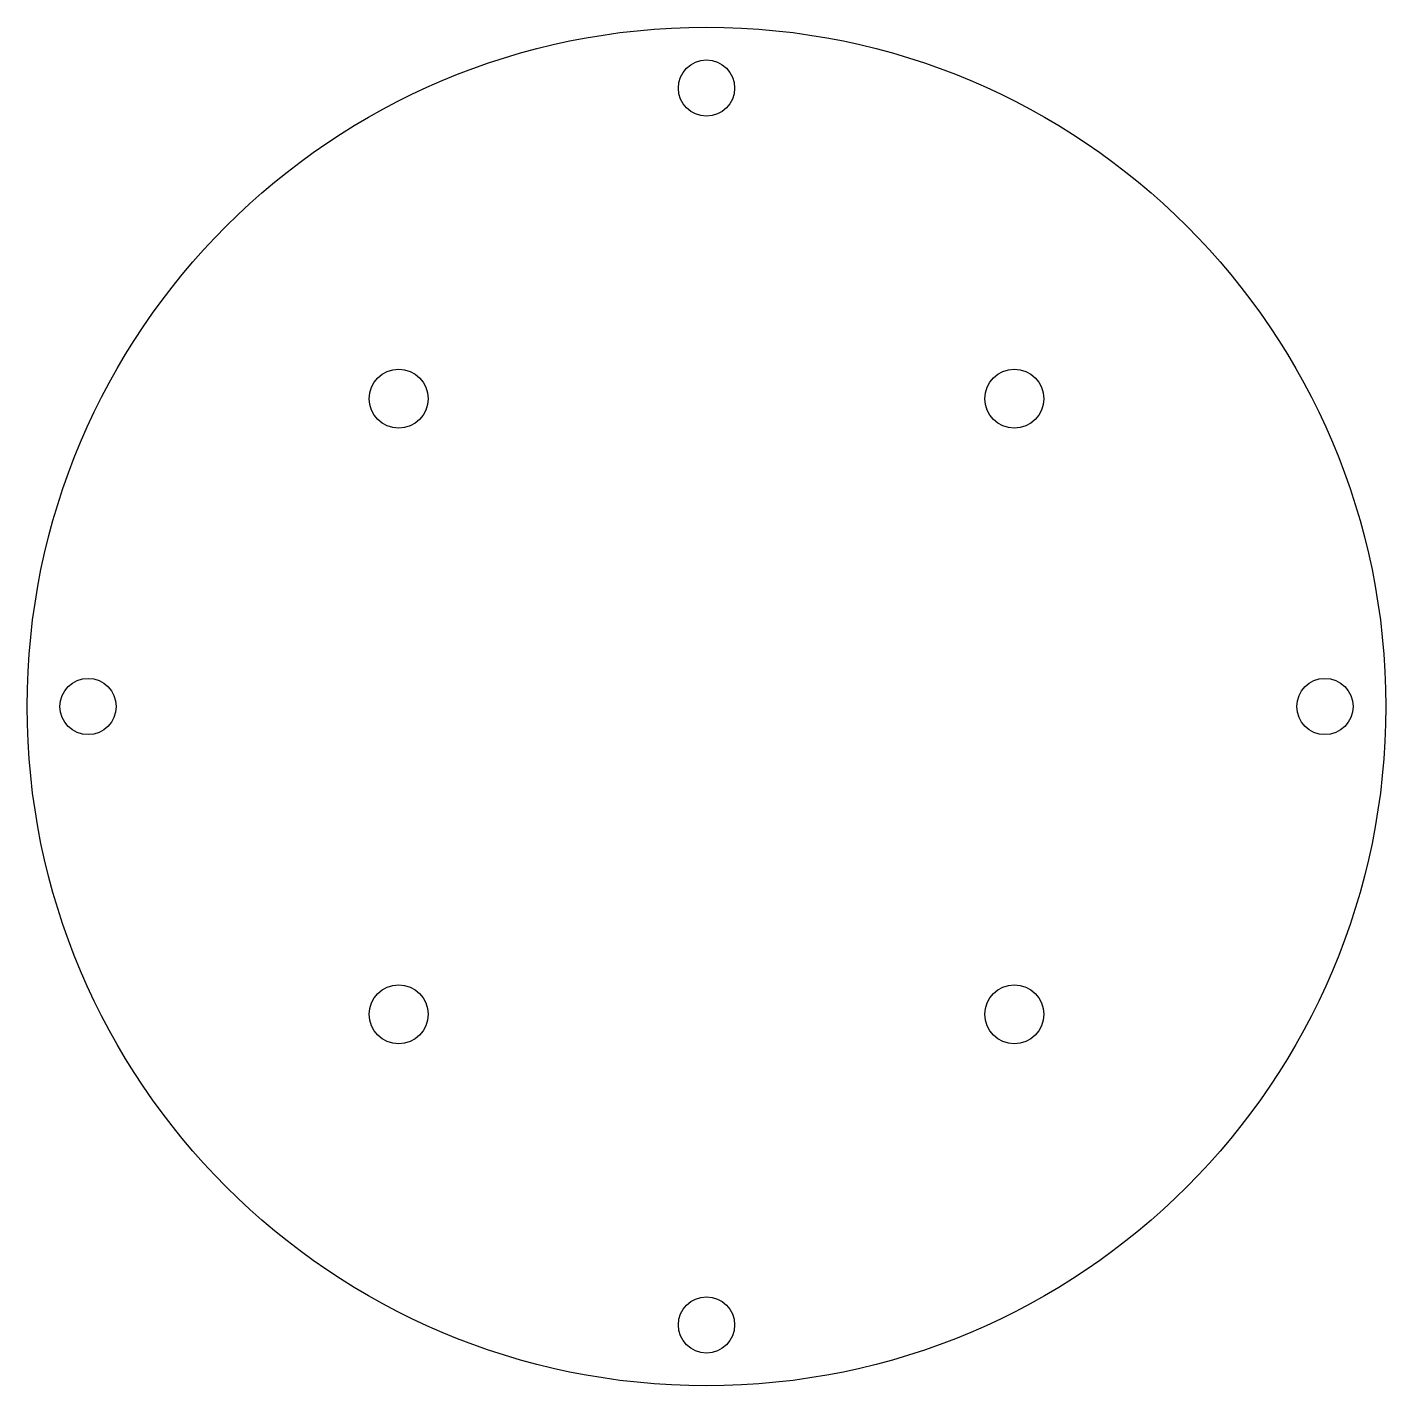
# Model space of a CAD drawing. Header units: inches. Extents: x -1.81 to 1.81, y -1.81 to 1.81.
import ezdxf

# ---------------------------------------------------------------- set-up
doc = ezdxf.new("R2010")
doc.units = ezdxf.units.IN
doc.header["$MEASUREMENT"] = 0

msp = doc.modelspace()

# ---------------------------------------------------------------- linework, layer by layer
at = {"color": 7, "linetype": 'Continuous', "lineweight": 25}
for centre, radius in [((0, 0), 1.8125), ((0, 1.65), 0.075), ((-0.8212, 0.8212), 0.0787), ((0.8212, 0.8212), 0.0787), ((-1.65, 0), 0.075), ((1.65, 0), 0.075), ((-0.8212, -0.8212), 0.0787), ((0.8212, -0.8212), 0.0787), ((0, -1.65), 0.075)]:
    msp.add_circle(centre, radius, dxfattribs=at)

doc.saveas('drawing.dxf')
